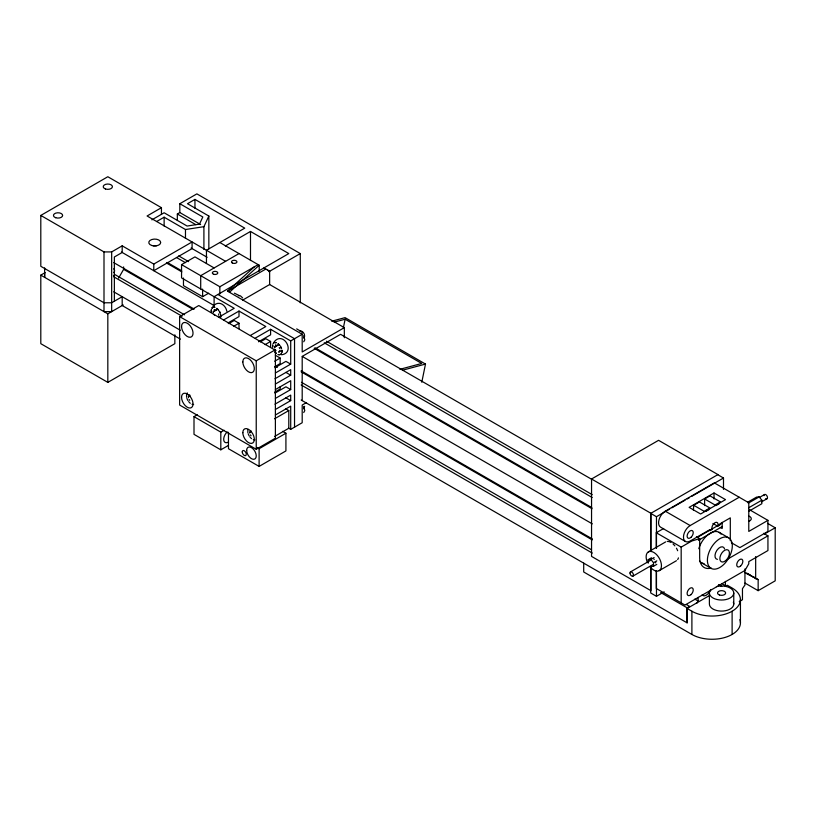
<?xml version="1.0" encoding="UTF-8"?>
<svg xmlns="http://www.w3.org/2000/svg" width="816" height="816" viewBox="0 0 816 816"><rect width="100%" height="100%" fill="white"/><g stroke="black" fill="none" stroke-linecap="round" stroke-linejoin="round"><path stroke-width="1.22" d="M45.196 272.595L40.8 275.135L40.8 343.679L107.824 382.378L174.848 343.679L174.848 334.795M44.635 272.921L44.635 277.348L44.635 267.872M107.824 382.378L107.824 313.834L123.206 304.949M161.446 214.322L161.446 207.692L107.824 176.735L40.8 215.434L40.8 266.291L103.999 302.777L111.659 302.777L122.186 296.698L122.186 305.541L180.356 339.119M164.128 226.042L164.128 217.199L156.662 221.513M177.337 220.187L177.337 213.996L179.826 212.558L200.614 224.553M179.826 212.558L179.826 203.714L196.87 193.871L300.278 253.572L300.278 302.848M185.477 238.374L185.477 229.531L164.128 217.199M194.953 208.243L194.953 199.4L244.749 228.143L206.448 250.257L206.448 263.527M203.908 249.421L203.908 226.675L208.845 216.036L187.486 203.714L194.953 199.4M208.845 248.89L208.845 216.036M214.108 306.469L214.108 296.687L288.793 253.572L250.492 231.458L225.328 245.993M306.52 402.543L302.195 405.042L302.195 422.729L290.71 429.369L290.71 406.144L275.39 414.997M275.39 372.983L290.71 364.13L290.71 340.915L302.195 334.285L302.195 351.971L344.332 327.644L344.332 337.763M650.729 566.457L650.729 592.997L656.472 596.312L664.163 591.875M650.729 551.3L650.729 513.386L717.937 474.586L658.573 440.314L591.549 479.002L591.549 556.4L650.913 590.672L650.913 567.834M656.278 570.751L656.278 588.479L685.001 605.064L744.957 570.455L748.782 563.815L748.782 561.602L767.938 550.555L767.938 535.837L763.603 533.338M656.278 547.944L656.278 532.746L663.653 528.493M656.472 596.312L656.472 571.037M656.472 548.301L656.472 516.712L669.661 509.092M301.175 400.024L687.113 622.853L687.113 608.471L708.992 595.843M704.616 505.604L704.616 498.974L709.981 495.873L720.416 501.901L715.061 505.002L704.616 498.974M730.3 540.814L730.3 517.864L719.957 523.841L719.957 524.943L717.713 526.238L712.929 523.474M740.438 622.853L740.438 599.627M693.406 510.204L693.702 505.277L699.445 501.952L709.889 507.98L704.137 511.295L693.702 505.277M220.718 315.986L220.585 314.415L220.585 317.414L220.748 316.506M343.393 327.716L345.127 319.229L421.729 363.457L399.901 369.311M421.78 382.235L425.493 364.069L345.066 317.638L331.714 321.208M218.688 315.241L218.678 313.966M280.061 350.248L278.684 352.216L280.459 351.196M717.713 526.238L718.049 524.504A4.335 2.499 -60 0 0 714.979 522.73A4.335 2.499 -60 0 0 711.919 528.044L712.246 529.39L710.002 530.696L710.002 529.584L690.173 541.028A9.476 5.477 -60 0 1 683.471 537.163A9.476 5.477 -60 0 1 690.173 525.555L739.214 497.24M186.568 397.27L186.568 394.271M247.85 432.653L247.85 429.655M118.595 278.123L123.624 269.331L123.624 266.914M696.864 603.208L698.119 601.015L698.119 597.394M303.725 341.771L304.776 339.884L303.725 335.692M303.725 412.539L304.776 410.642L303.725 406.45M187.343 392.924L186.884 393.516M303.766 338.069C306.194 335.498 303.134 330.205 299.696 331.031M303.766 408.826L304.603 406.286M302.195 334.285L227.511 291.159L254.327 266.842M229.429 292.271L259.213 265.241L219.851 242.515M188.384 396.851L190.138 395.811L188.384 396.79L188.476 397.718M249.655 432.235L251.42 431.195L249.655 432.174L249.757 433.092M161.446 207.692L147.084 215.985L225.593 261.314M151.868 219.851L164.128 212.772L187.099 226.042L199.481 224.125L202.807 216.974L179.826 203.714M40.8 215.434L103.999 251.92L111.659 251.92L122.186 245.83L153.785 264.078L192.086 241.964L192.086 248.594L153.785 270.708L153.785 264.078M113.444 275.645L115.107 274.686L184.569 314.803M218.892 317.149L234.212 308.305L181.55 277.899L181.55 264.629L194.953 256.887L214.108 267.944M239.006 253.572L200.705 275.686L200.705 288.956M183.467 278.052L183.467 285.641L202.613 296.687L208.672 293.199M181.55 264.629L219.851 286.742L258.152 264.629M179.632 316.598L198.788 305.541L275.951 350.645L275.349 349.758L256.234 360.815L179.632 316.598L179.632 405.042L256.234 449.269L275.39 438.212L275.39 349.758M227.511 291.159L265.812 269.056L263.894 267.944L269.637 271.259L269.637 284.529L242.638 300.125M268.892 271.697L300.278 253.572M212.874 306.49C218.321 299.88 225.583 304.562 226.858 311.324M223.686 319.913L239.006 311.069L265.812 326.543L250.492 335.386M228.062 322.912L239.006 316.598L239.006 311.069M228.745 323.626L234.212 320.464L239.006 323.228L239.006 328.756M233.529 326.39L239.006 323.228M255.275 338.15L270.596 329.307L290.71 340.915M258.56 341.782L270.596 334.835L270.596 329.307M260.345 341.863L265.812 338.701L270.596 341.465L270.596 346.994M265.129 344.627L270.596 341.465M274.156 341.873C283.264 330.317 296.167 352.665 281.602 354.776M274.706 361.213L280.174 358.051L280.174 363.579L274.706 366.741M274.972 367.69L285.916 361.366L290.71 364.13M228.47 445.393L220.81 449.82L194.004 434.347L194.004 416.65L197.278 414.752M274.972 378.746L290.71 369.658L290.71 375.187L275.39 384.04M275.39 389.569L290.71 380.715L290.71 389.569L275.39 398.412M274.706 392.17L280.174 389.008L280.174 386.804M274.972 393.118L285.916 386.804L290.71 389.569M194.004 416.65L220.81 432.133L224.094 430.236M274.972 404.175L290.71 395.097L290.71 400.615L275.39 409.469M274.564 418.781L288.793 410.57L288.793 428.257L274.564 436.478M256.918 447.454L259.111 448.718L285.916 433.235L285.916 450.922L259.111 466.405L228.47 448.718L228.47 432.286M685.44 541.508L660.542 527.126A9.476 5.477 -60 0 1 659.083 519.537A9.476 5.477 -60 0 1 665.275 511.183L714.316 482.868L748.782 502.768L748.782 531.42L767.938 520.363L767.938 531.42L739.877 547.618L731.36 542.701M671.854 507.827L685.042 500.218M687.235 498.943L689.438 497.678M691.631 496.403L723.496 478.013L723.496 489.386M714.02 492.986L689.132 507.358L700.618 513.998L725.516 499.627L714.02 492.986L714.02 498.943M706.054 511.295L708.931 509.643M716.009 505.553L719.457 503.564M648.373 551.891L665.611 541.936M648.2 563.203L648.2 559.664L651.484 557.767M747.782 502.177L756.534 497.117L759.186 496.883L761.838 500.188L761.838 503.727L748.711 511.306M648.2 559.664L650.862 559.429L654.136 557.532M748.241 503.197L759.186 496.883M630.493 571.914L650.27 560.49M760.145 497.056L764.541 494.516M650.862 566.508L653.514 566.263L653.514 562.724L656.798 560.837M697.282 537.458L722.446 522.923M748.711 507.766L761.838 500.188M656.278 532.746L681.176 547.118L691.713 541.039L699.659 538.621L699.659 557.563A21.665 12.505 -60 0 0 711.011 568.099M632.93 576.137L652.708 564.713M761.481 501.911L766.979 498.739M653.514 566.263L656.798 564.376M698.374 540.365L722.446 526.463M659.206 570.659L676.444 560.704M764.551 533.919L775.2 527.768L775.2 580.839L758.156 590.672L745.028 583.093M727.117 559.409L767.938 535.837M660.644 592.528L687.113 607.808L689.602 606.37L686.297 604.462M739.214 601.616L742.458 599.74L742.458 588.683L744.947 585.031L744.947 568.936M214.628 309.733L214.067 309.917L214.669 309.733M189.169 395.046L189.73 394.873M238.415 295.647L240.455 295.851L242.658 297.901M334.213 322.157L345.127 319.229M402.431 370.25L425.493 364.069M185.477 229.531L203.908 226.675M192.005 404.297L193.627 404.512M253.276 439.681L254.908 439.885M744.824 572.587L758.156 579.615L758.156 590.672M234.365 293.158L239.231 295.555M296.677 328.889L301.124 331.459M745.304 572.699L758.156 579.615M717.754 474.698L723.496 478.013M749.537 509.735L767.938 520.363M767.499 523.321L775.2 527.768M177.337 213.996L195.779 224.635M720.242 527.442L722.16 528.544L722.16 522.383M267.73 270.157L269.637 271.259M719.08 532.307L728.657 537.836A17.605 10.159 -60 0 1 723.078 565.111A17.605 10.159 -60 0 1 707.829 556.308A17.605 10.159 -60 0 1 728.657 537.836M665.275 511.183L690.173 525.555M269.637 284.529L344.332 327.644M696.415 536.744L699.659 538.621M591.549 479.002L650.913 513.284L650.913 551.341M191.087 248.023L207.152 257.295M591.988 479.482L340.578 334.325L302.195 356.398L302.195 400.615M650.729 513.386L656.472 516.712M747.221 573.301L750.496 575.198M752.689 576.463L754.871 577.728M178.694 255.898L188.618 261.63M326.451 341.21L592.192 494.639M176.48 257.499L185.303 262.599M324.248 342.812L592.192 497.515M701.485 562.795L711.052 568.324M167.28 262.466L181.611 270.749M315.037 347.779L591.814 507.572M166.433 262.976L181.876 271.891M314.191 348.289L592.069 508.715M722.099 583.787L725.414 585.704M217.933 294.484L294.535 338.701L294.535 427.156M718.508 584.593L721.813 586.5M121.431 252.032L214.057 305.51M302.277 356.439L592.283 523.872M275.39 355.286L280.174 358.051M113.72 262.609L194.208 309.091M301.175 370.841L592.283 538.907M123.624 269.331L193.096 309.437M301.155 371.831L592.263 539.896M694.814 599.107L698.119 601.015M275.39 366.343L277.297 367.455M285.916 372.422L290.71 375.187M301.451 382.286L591.457 549.719M113.72 276.767L182.08 316.241M301.175 384.989L592.283 553.064M687.113 608.471L691.897 611.235A28.438 16.422 0 0 0 732.115 611.235L732.115 634.46M113.72 291.802L180.356 330.276M285.916 397.861L290.71 400.615M739.898 619.64A28.438 16.422 0 0 1 725.414 637.327A28.438 16.422 0 0 1 691.897 634.46L583.705 571.985L583.705 563.142M285.488 408.663L288.793 410.57M40.8 275.135L107.824 313.834M288.517 428.104L290.71 429.369M282.632 431.338L285.916 433.235M249.91 436.999L251.542 438.671M188.629 401.625L190.261 403.288M650.862 559.429L653.514 562.724M251.053 435.775L250.451 434.897M189.73 400.33L189.169 399.514M301.726 332.051L302.348 332.969M248.166 433.775L249.217 435.989M186.884 398.402L187.935 400.615M279.256 347.555L279.684 348.442M755.667 556.553L755.667 578.84M733.768 592.997L733.768 604.054M725.414 581.39L725.414 586.367L727.321 585.256L732.115 588.02A28.438 16.422 0 0 1 732.115 611.235M709.39 592.997L709.39 604.054A12.189 7.038 0 0 0 723.17 611.031A12.189 7.038 0 0 0 733.349 602.228M691.897 611.235L691.897 634.46M687.113 607.808L687.113 622.853M681.176 547.118L681.176 602.851M259.213 265.241L259.213 271.269M259.111 448.718L259.111 466.405M256.234 360.815L256.234 449.269M250.492 231.458L250.492 260.528M220.81 432.133L220.81 449.82M219.851 286.742L219.851 293.974M202.613 289.109L202.613 296.687M122.186 245.83L122.186 252.47L114.362 256.989L114.362 301.206M111.659 251.92L111.659 311.62L103.999 311.62L103.999 251.92M153.204 245.83A5.957 3.437 0 0 1 156.284 245.83M113.689 268.76A6.773 3.907 0 0 1 113.689 272.666M716.428 586.622A12.189 7.038 0 0 1 733.686 592.181A12.189 7.038 0 0 1 719.12 599.882A12.189 7.038 0 0 1 711.022 589.478M228.47 442.078A6.773 3.907 -60 0 1 223.727 440.018A6.773 3.907 -60 0 1 227.225 431.929M710.41 590.05A6.773 3.907 -60 0 1 702.117 594.833M748.619 515.998A5.416 3.131 0 0 1 748.619 521.414M647.159 561.867A10.832 6.253 60 0 1 652.463 551.789A10.832 6.253 60 0 1 661.337 567.161A10.832 6.253 60 0 1 649.964 566.722M667.192 541.447A10.832 6.253 60 0 1 671.027 542.477M673.006 543.925A10.832 6.253 60 0 1 674.852 545.873M676.444 548.199A10.832 6.253 60 0 1 677.657 550.729M678.422 557.879A10.832 6.253 60 0 1 677.657 559.572M653.789 559.062A2.713 1.561 60 0 1 654.289 559.419M655.636 561.765A2.713 1.561 60 0 1 655.636 562.918M764.031 495.638A2.438 1.408 60 0 1 765.755 494.639A2.438 1.408 60 0 1 767.479 497.627A2.438 1.408 60 0 1 765.755 498.617M717.417 559.378A6.905 3.988 -60 0 1 716.887 550.321A6.905 3.988 -60 0 1 724.577 548.903M698.782 548.699A17.605 10.159 -60 0 1 709.471 533.684A17.605 10.159 -60 0 1 721.058 534.143M704.055 563.591A17.605 10.159 -60 0 1 699.506 560.969M211.334 310.57C211.446 315.221 211.436 306.296 211.334 310.57M272.605 345.943C272.717 350.594 272.717 341.669 272.605 345.943M282.03 350.88C281.938 355.878 281.806 347.738 282.03 350.88M281.367 353.705L280.5 354.552L281.367 353.705M212.242 307.785C210.834 309.325 213.802 306.51 212.242 307.785M273.513 343.169C272.105 344.699 275.084 341.894 273.513 343.169M216.801 309.631L213.272 311.722L213.374 312.579L213.272 311.661L216.801 309.631M278.083 345.015L274.553 347.106L274.655 347.963L274.553 347.035L278.083 345.015M275.9 345.117L275.349 345.301L275.951 345.117M214.312 307.173C212.058 307.04 216.658 307.591 214.312 307.173M275.594 342.557C273.34 342.414 277.94 342.975 275.594 342.557M279.643 354.705L278.174 354.542L279.643 354.705M279.806 345.433L278.174 343.771L279.806 345.433M218.525 310.06L216.893 308.397L218.525 310.06M274.951 351.992L276.43 353.532L274.951 351.992M214.669 315.262L214.067 314.384L214.669 315.262M281.092 347.534L280.5 346.453L281.551 348.667L281.092 347.534M219.81 312.161L219.218 311.069L220.269 313.283L219.81 312.161M151.766 245.494A5.957 3.437 0 0 0 160.701 242.515A5.957 3.437 0 0 0 151.766 239.537A5.957 3.437 0 0 0 151.766 245.494M55.733 217.729A4.6 2.662 0 0 0 62.638 215.434A4.6 2.662 0 0 0 55.733 213.129A4.6 2.662 0 0 0 55.733 217.729M105.519 188.986A4.6 2.662 0 0 0 112.424 186.68A4.6 2.662 0 0 0 105.519 184.385A4.6 2.662 0 0 0 105.519 188.986M213.71 274.278A2.713 1.561 0 0 0 217.77 272.921A2.713 1.561 0 0 0 213.71 271.565A2.713 1.561 0 0 0 213.71 274.278M232.295 262.966A2.713 1.561 0 0 0 236.834 262.273A2.713 1.561 0 0 0 233.509 260.355A2.713 1.561 0 0 0 232.295 262.966M719.549 595.027A4.06 2.346 0 0 0 725.638 592.997A4.06 2.346 0 0 0 719.549 590.968A4.06 2.346 0 0 0 719.549 595.027M242.26 451.921A2.846 1.642 60 0 0 245.269 455.675A2.846 1.642 60 0 0 245.269 451.656A2.846 1.642 60 0 0 242.26 451.921M246.667 450.371A6.773 3.907 60 0 0 253.847 459.306A6.773 3.907 60 0 0 253.847 449.728A6.773 3.907 60 0 0 246.667 450.371M181.55 397.3A8.129 4.692 60 0 0 190.169 408.02A8.129 4.692 60 0 0 190.169 396.535A8.129 4.692 60 0 0 181.55 397.3M242.831 432.684A8.129 4.692 60 0 0 251.45 443.404A8.129 4.692 60 0 0 251.45 431.909A8.129 4.692 60 0 0 242.831 432.684M242.831 361.927A8.129 4.692 60 0 0 251.45 372.647A8.129 4.692 60 0 0 251.45 361.151A8.129 4.692 60 0 0 242.831 361.927M181.55 326.543A8.129 4.692 60 0 0 190.169 337.263A8.129 4.692 60 0 0 190.169 325.778A8.129 4.692 60 0 0 181.55 326.543M690.968 594.65A4.335 2.499 -60 0 0 692.345 587.938A4.335 2.499 -60 0 0 687.215 592.477A4.335 2.499 -60 0 0 690.968 594.65M740.581 566.008A4.335 2.499 -60 0 0 741.958 559.297A4.335 2.499 -60 0 0 736.828 563.836A4.335 2.499 -60 0 0 740.581 566.008M690.968 537.356A4.335 2.499 -60 0 0 692.345 530.645A4.335 2.499 -60 0 0 687.215 535.194A4.335 2.499 -60 0 0 690.968 537.356M629.983 573.026A2.438 1.408 60 0 0 632.573 576.239A2.438 1.408 60 0 0 632.573 572.791A2.438 1.408 60 0 0 629.983 573.026M725.883 560.47A6.773 3.907 -60 0 0 728.025 549.984A6.773 3.907 -60 0 0 720.018 557.083A6.773 3.907 -60 0 0 725.883 560.47"/></g></svg>
